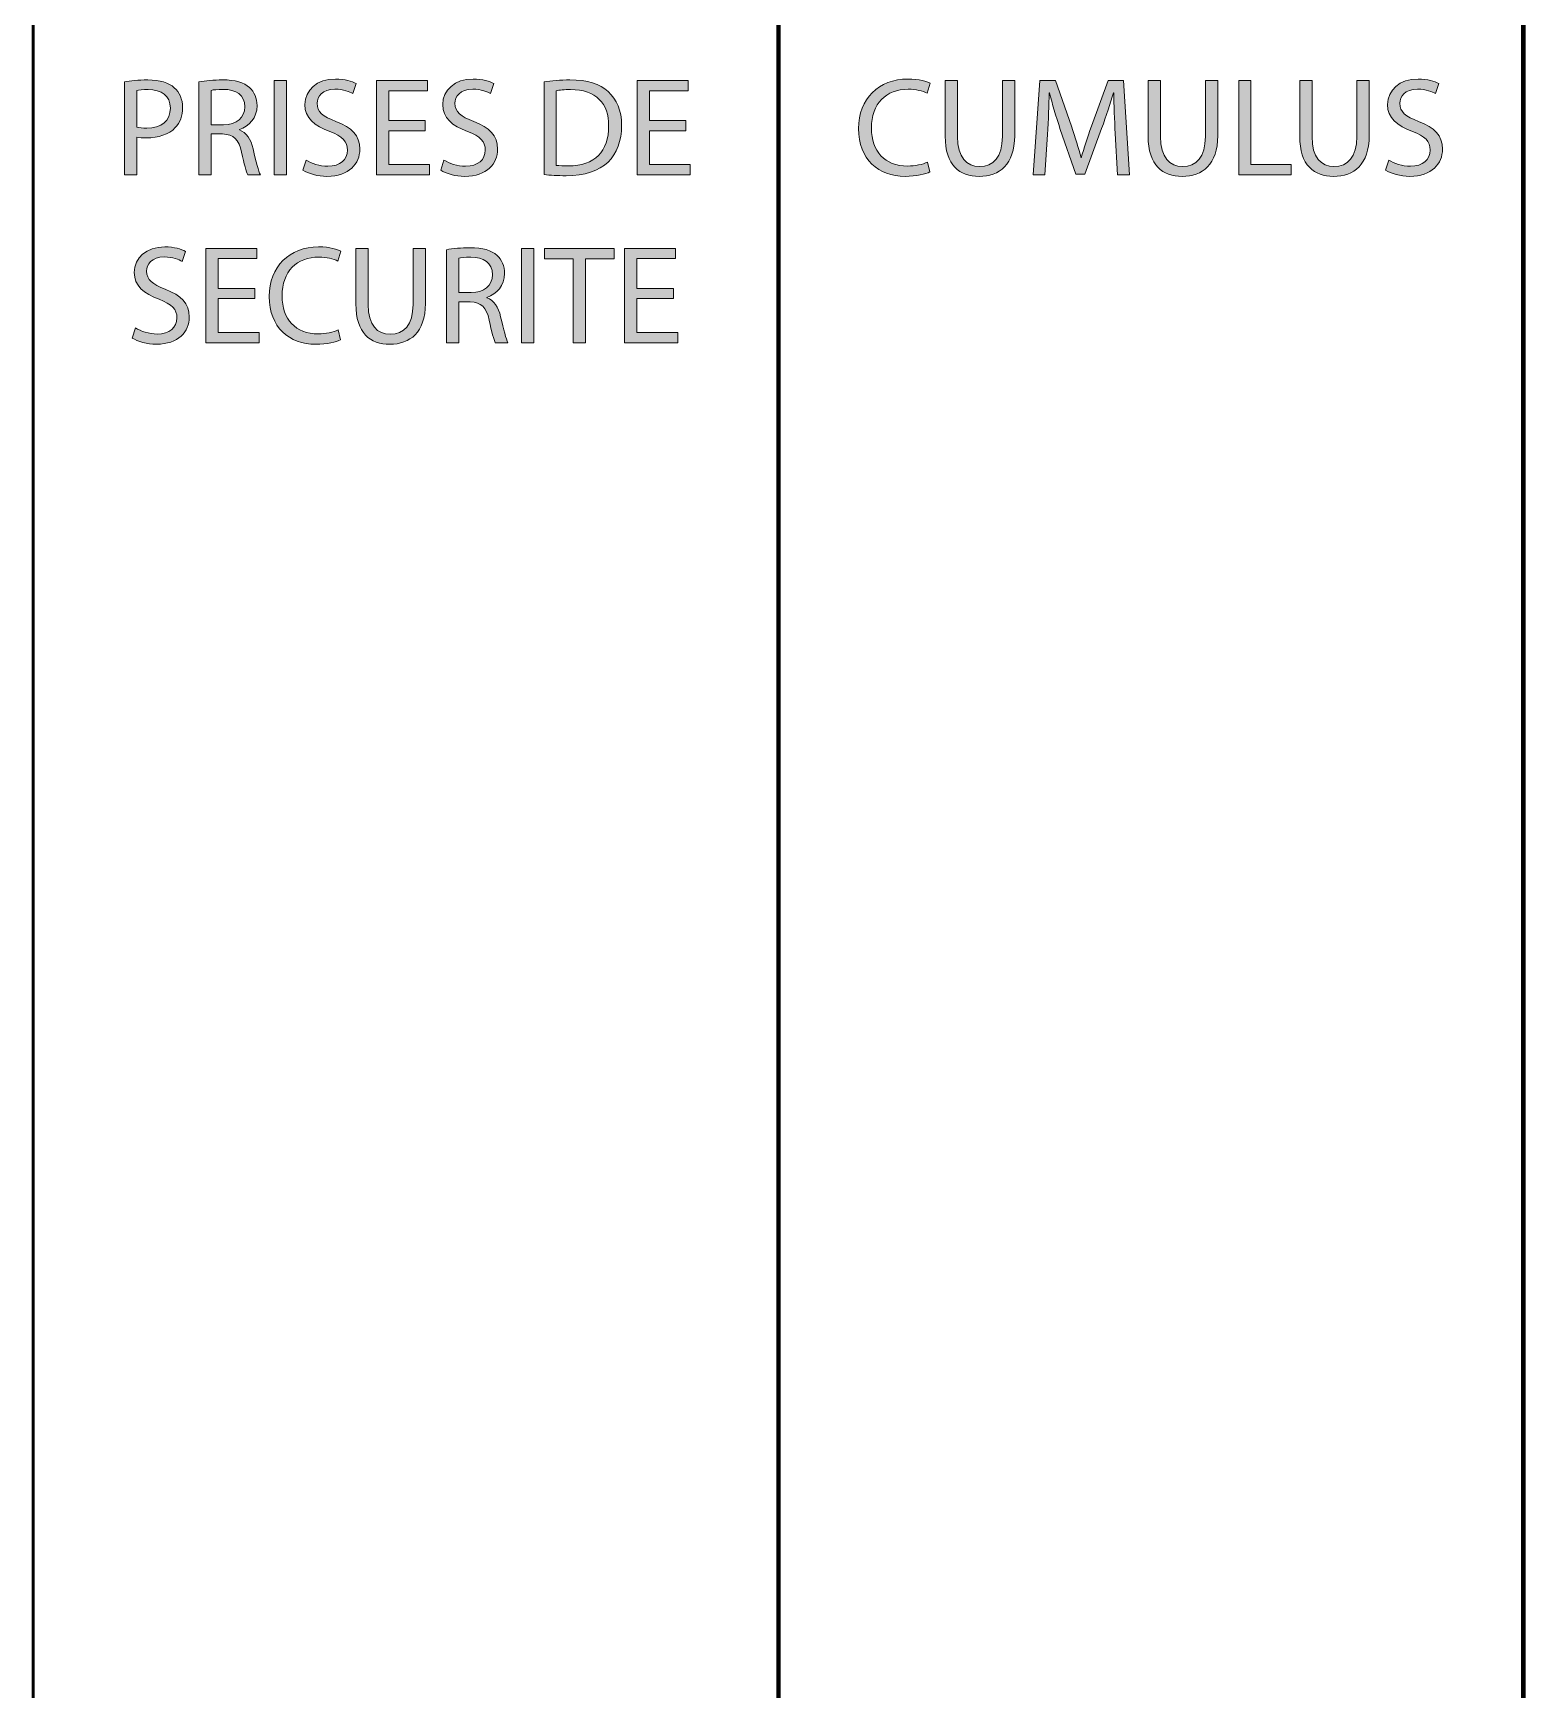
# Model space of a CAD drawing. Header units: inches. Extents: x 1 to 361, y -269 to -21.
# Drawn here: x 292.04 to 324.08, y -233.5 to -197.98 of the extents above; entities that cross this region are included whole.
import ezdxf

# ---------------------------------------------------------------- set-up
doc = ezdxf.new("R2010")
doc.units = ezdxf.units.IN
doc.header["$MEASUREMENT"] = 0
doc.layers.add('Layer 1', color=7, linetype='Continuous')

# ---------------------------------------------------------------- blocks, each defined once
blk = doc.blocks.new('block 22')
at = {"layer": 'Layer 1'}
h = blk.add_hatch(color=7, dxfattribs=at)
h.dxf.hatch_style = 2
edge = h.paths.add_edge_path()
edge.add_spline(control_points=[(293.996, -199.025), (294.122, -199.004), (294.287, -198.986), (294.496, -198.986), (294.755, -198.986), (294.944, -199.046), (295.063, -199.154), (295.171, -199.25), (295.24, -199.397), (295.24, -199.577), (295.24, -199.76), (295.186, -199.904), (295.084, -200.009), (294.944, -200.155), (294.722, -200.23), (294.467, -200.23), (294.389, -200.23), (294.317, -200.227), (294.257, -200.213), (294.257, -200.213), (294.257, -201.022), (294.257, -201.022), (294.257, -201.022), (293.996, -201.022), (293.996, -201.022), (293.996, -201.022), (293.996, -199.025), (293.996, -199.025)], knot_values=[0, 0, 0, 0, 1, 1, 1, 2, 2, 2, 3, 3, 3, 4, 4, 4, 5, 5, 5, 6, 6, 6, 7, 7, 7, 8, 8, 8, 9, 9, 9, 9], degree=3, periodic=1)
edge = h.paths.add_edge_path()
edge.add_spline(control_points=[(294.257, -200), (294.314, -200.015), (294.385, -200.02), (294.472, -200.02), (294.787, -200.02), (294.979, -199.865), (294.979, -199.592), (294.979, -199.322), (294.787, -199.193), (294.503, -199.193), (294.389, -199.193), (294.301, -199.202), (294.257, -199.214), (294.257, -199.214), (294.257, -200), (294.257, -200)], knot_values=[0, 0, 0, 0, 1, 1, 1, 2, 2, 2, 3, 3, 3, 4, 4, 4, 5, 5, 5, 5], degree=3, periodic=1)
h = blk.add_hatch(color=7, dxfattribs=at)
h.dxf.hatch_style = 2
edge = h.paths.add_edge_path()
edge.add_spline(control_points=[(295.591, -199.028), (295.723, -199.004), (295.915, -198.986), (296.092, -198.986), (296.371, -198.986), (296.554, -199.04), (296.676, -199.151), (296.776, -199.241), (296.836, -199.379), (296.836, -199.538), (296.836, -199.802), (296.668, -199.979), (296.457, -200.051), (296.457, -200.051), (296.457, -200.06), (296.457, -200.06), (296.61, -200.113), (296.703, -200.257), (296.752, -200.467), (296.818, -200.749), (296.865, -200.944), (296.907, -201.022), (296.907, -201.022), (296.638, -201.022), (296.638, -201.022), (296.605, -200.962), (296.559, -200.791), (296.506, -200.539), (296.446, -200.26), (296.335, -200.155), (296.098, -200.146), (296.098, -200.146), (295.852, -200.146), (295.852, -200.146), (295.852, -200.146), (295.852, -201.022), (295.852, -201.022), (295.852, -201.022), (295.591, -201.022), (295.591, -201.022), (295.591, -201.022), (295.591, -199.028), (295.591, -199.028)], knot_values=[0, 0, 0, 0, 1, 1, 1, 2, 2, 2, 3, 3, 3, 4, 4, 4, 5, 5, 5, 6, 6, 6, 7, 7, 7, 8, 8, 8, 9, 9, 9, 10, 10, 10, 11, 11, 11, 12, 12, 12, 13, 13, 13, 14, 14, 14, 14], degree=3, periodic=1)
edge = h.paths.add_edge_path()
edge.add_spline(control_points=[(295.852, -199.949), (295.852, -199.949), (296.119, -199.949), (296.119, -199.949), (296.397, -199.949), (296.574, -199.796), (296.574, -199.565), (296.574, -199.304), (296.386, -199.19), (296.11, -199.19), (295.984, -199.19), (295.897, -199.199), (295.852, -199.211), (295.852, -199.211), (295.852, -199.949), (295.852, -199.949)], knot_values=[0, 0, 0, 0, 1, 1, 1, 2, 2, 2, 3, 3, 3, 4, 4, 4, 5, 5, 5, 5], degree=3, periodic=1)
h = blk.add_hatch(color=7, dxfattribs=at)
h.dxf.hatch_style = 2
h.paths.add_polyline_path([(297.465, -199.001), (297.465, -201.022), (297.201, -201.022), (297.201, -199.001)])
h = blk.add_hatch(color=7, dxfattribs=at)
h.dxf.hatch_style = 2
edge = h.paths.add_edge_path()
edge.add_spline(control_points=[(297.888, -200.704), (298.005, -200.779), (298.173, -200.836), (298.353, -200.836), (298.619, -200.836), (298.775, -200.695), (298.775, -200.491), (298.775, -200.306), (298.668, -200.195), (298.395, -200.093), (298.065, -199.973), (297.861, -199.798), (297.861, -199.517), (297.861, -199.202), (298.122, -198.968), (298.515, -198.968), (298.719, -198.968), (298.872, -199.016), (298.958, -199.067), (298.958, -199.067), (298.886, -199.28), (298.886, -199.28), (298.823, -199.241), (298.688, -199.184), (298.506, -199.184), (298.23, -199.184), (298.125, -199.349), (298.125, -199.487), (298.125, -199.676), (298.247, -199.769), (298.526, -199.877), (298.868, -200.009), (299.039, -200.173), (299.039, -200.47), (299.039, -200.782), (298.812, -201.055), (298.335, -201.055), (298.14, -201.055), (297.927, -200.995), (297.819, -200.923), (297.819, -200.923), (297.888, -200.704), (297.888, -200.704)], knot_values=[0, 0, 0, 0, 1, 1, 1, 2, 2, 2, 3, 3, 3, 4, 4, 4, 5, 5, 5, 6, 6, 6, 7, 7, 7, 8, 8, 8, 9, 9, 9, 10, 10, 10, 11, 11, 11, 12, 12, 12, 13, 13, 13, 14, 14, 14, 14], degree=3, periodic=1)
h = blk.add_hatch(color=7, dxfattribs=at)
h.dxf.hatch_style = 2
h.paths.add_polyline_path([(300.443, -200.075), (299.66, -200.075), (299.66, -200.803), (300.536, -200.803), (300.536, -201.022), (299.396, -201.022), (299.396, -199.001), (300.491, -199.001), (300.491, -199.22), (299.66, -199.22), (299.66, -199.858), (300.443, -199.858)])
h = blk.add_hatch(color=7, dxfattribs=at)
h.dxf.hatch_style = 2
edge = h.paths.add_edge_path()
edge.add_spline(control_points=[(300.842, -200.704), (300.959, -200.779), (301.126, -200.836), (301.306, -200.836), (301.573, -200.836), (301.729, -200.695), (301.729, -200.491), (301.729, -200.306), (301.621, -200.195), (301.348, -200.093), (301.019, -199.973), (300.815, -199.798), (300.815, -199.517), (300.815, -199.202), (301.075, -198.968), (301.468, -198.968), (301.672, -198.968), (301.825, -199.016), (301.912, -199.067), (301.912, -199.067), (301.84, -199.28), (301.84, -199.28), (301.777, -199.241), (301.642, -199.184), (301.459, -199.184), (301.183, -199.184), (301.079, -199.349), (301.079, -199.487), (301.079, -199.676), (301.201, -199.769), (301.48, -199.877), (301.822, -200.009), (301.993, -200.173), (301.993, -200.47), (301.993, -200.782), (301.765, -201.055), (301.288, -201.055), (301.094, -201.055), (300.881, -200.995), (300.773, -200.923), (300.773, -200.923), (300.842, -200.704), (300.842, -200.704)], knot_values=[0, 0, 0, 0, 1, 1, 1, 2, 2, 2, 3, 3, 3, 4, 4, 4, 5, 5, 5, 6, 6, 6, 7, 7, 7, 8, 8, 8, 9, 9, 9, 10, 10, 10, 11, 11, 11, 12, 12, 12, 13, 13, 13, 14, 14, 14, 14], degree=3, periodic=1)
h = blk.add_hatch(color=7, dxfattribs=at)
h.dxf.hatch_style = 2
edge = h.paths.add_edge_path()
edge.add_spline(control_points=[(302.989, -199.031), (303.147, -199.004), (303.337, -198.986), (303.543, -198.986), (303.918, -198.986), (304.185, -199.076), (304.362, -199.238), (304.544, -199.403), (304.65, -199.637), (304.65, -199.964), (304.65, -200.293), (304.544, -200.563), (304.359, -200.749), (304.167, -200.938), (303.855, -201.04), (303.462, -201.04), (303.273, -201.04), (303.12, -201.031), (302.989, -201.016), (302.989, -201.016), (302.989, -199.031), (302.989, -199.031)], knot_values=[0, 0, 0, 0, 1, 1, 1, 2, 2, 2, 3, 3, 3, 4, 4, 4, 5, 5, 5, 6, 6, 6, 7, 7, 7, 7], degree=3, periodic=1)
edge = h.paths.add_edge_path()
edge.add_spline(control_points=[(303.249, -200.818), (303.315, -200.827), (303.411, -200.83), (303.513, -200.83), (304.074, -200.83), (304.373, -200.518), (304.373, -199.973), (304.377, -199.496), (304.107, -199.193), (303.555, -199.193), (303.42, -199.193), (303.319, -199.205), (303.249, -199.22), (303.249, -199.22), (303.249, -200.818), (303.249, -200.818)], knot_values=[0, 0, 0, 0, 1, 1, 1, 2, 2, 2, 3, 3, 3, 4, 4, 4, 5, 5, 5, 5], degree=3, periodic=1)
h = blk.add_hatch(color=7, dxfattribs=at)
h.dxf.hatch_style = 2
h.paths.add_polyline_path([(306.029, -200.075), (305.246, -200.075), (305.246, -200.803), (306.122, -200.803), (306.122, -201.022), (304.983, -201.022), (304.983, -199.001), (306.077, -199.001), (306.077, -199.22), (305.246, -199.22), (305.246, -199.858), (306.029, -199.858)])
h = blk.add_hatch(color=7, dxfattribs=at)
h.dxf.hatch_style = 2
edge = h.paths.add_edge_path()
edge.add_spline(control_points=[(294.231, -204.302), (294.348, -204.377), (294.516, -204.434), (294.696, -204.434), (294.963, -204.434), (295.119, -204.293), (295.119, -204.089), (295.119, -203.903), (295.011, -203.792), (294.738, -203.69), (294.408, -203.57), (294.204, -203.397), (294.204, -203.115), (294.204, -202.8), (294.465, -202.566), (294.858, -202.566), (295.062, -202.566), (295.215, -202.614), (295.302, -202.665), (295.302, -202.665), (295.23, -202.878), (295.23, -202.878), (295.167, -202.839), (295.032, -202.782), (294.849, -202.782), (294.573, -202.782), (294.468, -202.947), (294.468, -203.085), (294.468, -203.274), (294.591, -203.366), (294.87, -203.475), (295.212, -203.607), (295.382, -203.772), (295.382, -204.069), (295.382, -204.38), (295.155, -204.653), (294.678, -204.653), (294.483, -204.653), (294.27, -204.593), (294.162, -204.521), (294.162, -204.521), (294.231, -204.302), (294.231, -204.302)], knot_values=[0, 0, 0, 0, 1, 1, 1, 2, 2, 2, 3, 3, 3, 4, 4, 4, 5, 5, 5, 6, 6, 6, 7, 7, 7, 8, 8, 8, 9, 9, 9, 10, 10, 10, 11, 11, 11, 12, 12, 12, 13, 13, 13, 14, 14, 14, 14], degree=3, periodic=1)
h = blk.add_hatch(color=7, dxfattribs=at)
h.dxf.hatch_style = 2
h.paths.add_polyline_path([(296.786, -203.672), (296.003, -203.672), (296.003, -204.401), (296.879, -204.401), (296.879, -204.62), (295.739, -204.62), (295.739, -202.599), (296.834, -202.599), (296.834, -202.818), (296.003, -202.818), (296.003, -203.457), (296.786, -203.457)])
h = blk.add_hatch(color=7, dxfattribs=at)
h.dxf.hatch_style = 2
edge = h.paths.add_edge_path()
edge.add_spline(control_points=[(298.627, -204.557), (298.534, -204.605), (298.339, -204.653), (298.094, -204.653), (297.524, -204.653), (297.098, -204.293), (297.098, -203.628), (297.098, -202.992), (297.527, -202.566), (298.154, -202.566), (298.402, -202.566), (298.564, -202.62), (298.633, -202.656), (298.633, -202.656), (298.567, -202.869), (298.567, -202.869), (298.471, -202.821), (298.33, -202.785), (298.163, -202.785), (297.689, -202.785), (297.374, -203.088), (297.374, -203.619), (297.374, -204.116), (297.659, -204.431), (298.148, -204.431), (298.309, -204.431), (298.471, -204.398), (298.576, -204.347), (298.576, -204.347), (298.627, -204.557), (298.627, -204.557)], knot_values=[0, 0, 0, 0, 1, 1, 1, 2, 2, 2, 3, 3, 3, 4, 4, 4, 5, 5, 5, 6, 6, 6, 7, 7, 7, 8, 8, 8, 9, 9, 9, 10, 10, 10, 10], degree=3, periodic=1)
h = blk.add_hatch(color=7, dxfattribs=at)
h.dxf.hatch_style = 2
edge = h.paths.add_edge_path()
edge.add_spline(control_points=[(299.218, -202.599), (299.218, -202.599), (299.218, -203.798), (299.218, -203.798), (299.218, -204.248), (299.419, -204.44), (299.689, -204.44), (299.985, -204.44), (300.18, -204.242), (300.18, -203.798), (300.18, -203.798), (300.18, -202.599), (300.18, -202.599), (300.18, -202.599), (300.444, -202.599), (300.444, -202.599), (300.444, -202.599), (300.444, -203.78), (300.444, -203.78), (300.444, -204.401), (300.117, -204.653), (299.68, -204.653), (299.266, -204.653), (298.954, -204.419), (298.954, -203.789), (298.954, -203.789), (298.954, -202.599), (298.954, -202.599), (298.954, -202.599), (299.218, -202.599), (299.218, -202.599)], knot_values=[0, 0, 0, 0, 1, 1, 1, 2, 2, 2, 3, 3, 3, 4, 4, 4, 5, 5, 5, 6, 6, 6, 7, 7, 7, 8, 8, 8, 9, 9, 9, 10, 10, 10, 10], degree=3, periodic=1)
h = blk.add_hatch(color=7, dxfattribs=at)
h.dxf.hatch_style = 2
edge = h.paths.add_edge_path()
edge.add_spline(control_points=[(300.897, -202.626), (301.029, -202.602), (301.221, -202.584), (301.398, -202.584), (301.677, -202.584), (301.859, -202.638), (301.983, -202.749), (302.081, -202.839), (302.141, -202.977), (302.141, -203.136), (302.141, -203.399), (301.974, -203.577), (301.763, -203.648), (301.763, -203.648), (301.763, -203.658), (301.763, -203.658), (301.916, -203.712), (302.009, -203.856), (302.058, -204.065), (302.123, -204.347), (302.171, -204.542), (302.213, -204.62), (302.213, -204.62), (301.943, -204.62), (301.943, -204.62), (301.91, -204.56), (301.865, -204.389), (301.812, -204.137), (301.752, -203.858), (301.641, -203.754), (301.404, -203.745), (301.404, -203.745), (301.158, -203.745), (301.158, -203.745), (301.158, -203.745), (301.158, -204.62), (301.158, -204.62), (301.158, -204.62), (300.897, -204.62), (300.897, -204.62), (300.897, -204.62), (300.897, -202.626), (300.897, -202.626)], knot_values=[0, 0, 0, 0, 1, 1, 1, 2, 2, 2, 3, 3, 3, 4, 4, 4, 5, 5, 5, 6, 6, 6, 7, 7, 7, 8, 8, 8, 9, 9, 9, 10, 10, 10, 11, 11, 11, 12, 12, 12, 13, 13, 13, 14, 14, 14, 14], degree=3, periodic=1)
edge = h.paths.add_edge_path()
edge.add_spline(control_points=[(301.158, -203.547), (301.158, -203.547), (301.424, -203.547), (301.424, -203.547), (301.704, -203.547), (301.881, -203.394), (301.881, -203.163), (301.881, -202.902), (301.692, -202.788), (301.416, -202.788), (301.29, -202.788), (301.203, -202.797), (301.158, -202.809), (301.158, -202.809), (301.158, -203.547), (301.158, -203.547)], knot_values=[0, 0, 0, 0, 1, 1, 1, 2, 2, 2, 3, 3, 3, 4, 4, 4, 5, 5, 5, 5], degree=3, periodic=1)
h = blk.add_hatch(color=7, dxfattribs=at)
h.dxf.hatch_style = 2
h.paths.add_polyline_path([(302.771, -202.599), (302.771, -204.62), (302.507, -204.62), (302.507, -202.599)])
h = blk.add_hatch(color=7, dxfattribs=at)
h.dxf.hatch_style = 2
h.paths.add_polyline_path([(303.611, -202.821), (302.996, -202.821), (302.996, -202.599), (304.492, -202.599), (304.492, -202.821), (303.875, -202.821), (303.875, -204.62), (303.611, -204.62)])
h = blk.add_hatch(color=7, dxfattribs=at)
h.dxf.hatch_style = 2
h.paths.add_polyline_path([(305.76, -203.672), (304.978, -203.672), (304.978, -204.401), (305.854, -204.401), (305.854, -204.62), (304.714, -204.62), (304.714, -202.599), (305.809, -202.599), (305.809, -202.818), (304.978, -202.818), (304.978, -203.457), (305.76, -203.457)])
at = {"layer": 'Layer 1', "lineweight": 0}
for points in [[(297.465, -199.001), (297.465, -201.022), (297.201, -201.022), (297.201, -199.001), (297.465, -199.001)], [(300.443, -200.075), (299.66, -200.075), (299.66, -200.803), (300.536, -200.803), (300.536, -201.022), (299.396, -201.022), (299.396, -199.001), (300.491, -199.001), (300.491, -199.22), (299.66, -199.22), (299.66, -199.858), (300.443, -199.858), (300.443, -200.075)], [(306.029, -200.075), (305.246, -200.075), (305.246, -200.803), (306.122, -200.803), (306.122, -201.022), (304.983, -201.022), (304.983, -199.001), (306.077, -199.001), (306.077, -199.22), (305.246, -199.22), (305.246, -199.858), (306.029, -199.858), (306.029, -200.075)], [(296.786, -203.672), (296.003, -203.672), (296.003, -204.401), (296.879, -204.401), (296.879, -204.62), (295.739, -204.62), (295.739, -202.599), (296.834, -202.599), (296.834, -202.818), (296.003, -202.818), (296.003, -203.457), (296.786, -203.457), (296.786, -203.672)], [(302.771, -202.599), (302.771, -204.62), (302.507, -204.62), (302.507, -202.599), (302.771, -202.599)], [(303.611, -202.821), (302.996, -202.821), (302.996, -202.599), (304.492, -202.599), (304.492, -202.821), (303.875, -202.821), (303.875, -204.62), (303.611, -204.62), (303.611, -202.821)], [(305.76, -203.672), (304.978, -203.672), (304.978, -204.401), (305.854, -204.401), (305.854, -204.62), (304.714, -204.62), (304.714, -202.599), (305.809, -202.599), (305.809, -202.818), (304.978, -202.818), (304.978, -203.457), (305.76, -203.457), (305.76, -203.672)]]:
    blk.add_lwpolyline(points, dxfattribs=at)
for points, knots in [([(293.996, -199.025), (294.122, -199.004), (294.287, -198.986), (294.496, -198.986), (294.755, -198.986), (294.944, -199.046), (295.063, -199.154), (295.171, -199.25), (295.24, -199.397), (295.24, -199.577), (295.24, -199.76), (295.186, -199.904), (295.084, -200.009), (294.944, -200.155), (294.722, -200.23), (294.467, -200.23), (294.389, -200.23), (294.317, -200.227), (294.257, -200.213), (294.257, -200.213), (294.257, -201.022), (294.257, -201.022), (294.257, -201.022), (293.996, -201.022), (293.996, -201.022), (293.996, -201.022), (293.996, -199.025), (293.996, -199.025)], [0, 0, 0, 0, 1, 1, 1, 2, 2, 2, 3, 3, 3, 4, 4, 4, 5, 5, 5, 6, 6, 6, 7, 7, 7, 8, 8, 8, 9, 9, 9, 9]), ([(294.257, -200), (294.314, -200.015), (294.385, -200.02), (294.472, -200.02), (294.787, -200.02), (294.979, -199.865), (294.979, -199.592), (294.979, -199.322), (294.787, -199.193), (294.503, -199.193), (294.389, -199.193), (294.301, -199.202), (294.257, -199.214), (294.257, -199.214), (294.257, -200), (294.257, -200)], [0, 0, 0, 0, 1, 1, 1, 2, 2, 2, 3, 3, 3, 4, 4, 4, 5, 5, 5, 5]), ([(295.591, -199.028), (295.723, -199.004), (295.915, -198.986), (296.092, -198.986), (296.371, -198.986), (296.554, -199.04), (296.676, -199.151), (296.776, -199.241), (296.836, -199.379), (296.836, -199.538), (296.836, -199.802), (296.668, -199.979), (296.457, -200.051), (296.457, -200.051), (296.457, -200.06), (296.457, -200.06), (296.61, -200.113), (296.703, -200.257), (296.752, -200.467), (296.818, -200.749), (296.865, -200.944), (296.907, -201.022), (296.907, -201.022), (296.638, -201.022), (296.638, -201.022), (296.605, -200.962), (296.559, -200.791), (296.506, -200.539), (296.446, -200.26), (296.335, -200.155), (296.098, -200.146), (296.098, -200.146), (295.852, -200.146), (295.852, -200.146), (295.852, -200.146), (295.852, -201.022), (295.852, -201.022), (295.852, -201.022), (295.591, -201.022), (295.591, -201.022), (295.591, -201.022), (295.591, -199.028), (295.591, -199.028)], [0, 0, 0, 0, 1, 1, 1, 2, 2, 2, 3, 3, 3, 4, 4, 4, 5, 5, 5, 6, 6, 6, 7, 7, 7, 8, 8, 8, 9, 9, 9, 10, 10, 10, 11, 11, 11, 12, 12, 12, 13, 13, 13, 14, 14, 14, 14]), ([(295.852, -199.949), (295.852, -199.949), (296.119, -199.949), (296.119, -199.949), (296.397, -199.949), (296.574, -199.796), (296.574, -199.565), (296.574, -199.304), (296.386, -199.19), (296.11, -199.19), (295.984, -199.19), (295.897, -199.199), (295.852, -199.211), (295.852, -199.211), (295.852, -199.949), (295.852, -199.949)], [0, 0, 0, 0, 1, 1, 1, 2, 2, 2, 3, 3, 3, 4, 4, 4, 5, 5, 5, 5]), ([(297.888, -200.704), (298.005, -200.779), (298.173, -200.836), (298.353, -200.836), (298.619, -200.836), (298.775, -200.695), (298.775, -200.491), (298.775, -200.306), (298.668, -200.195), (298.395, -200.093), (298.065, -199.973), (297.861, -199.798), (297.861, -199.517), (297.861, -199.202), (298.122, -198.968), (298.515, -198.968), (298.719, -198.968), (298.872, -199.016), (298.958, -199.067), (298.958, -199.067), (298.886, -199.28), (298.886, -199.28), (298.823, -199.241), (298.688, -199.184), (298.506, -199.184), (298.23, -199.184), (298.125, -199.349), (298.125, -199.487), (298.125, -199.676), (298.247, -199.769), (298.526, -199.877), (298.868, -200.009), (299.039, -200.173), (299.039, -200.47), (299.039, -200.782), (298.812, -201.055), (298.335, -201.055), (298.14, -201.055), (297.927, -200.995), (297.819, -200.923), (297.819, -200.923), (297.888, -200.704), (297.888, -200.704)], [0, 0, 0, 0, 1, 1, 1, 2, 2, 2, 3, 3, 3, 4, 4, 4, 5, 5, 5, 6, 6, 6, 7, 7, 7, 8, 8, 8, 9, 9, 9, 10, 10, 10, 11, 11, 11, 12, 12, 12, 13, 13, 13, 14, 14, 14, 14]), ([(300.842, -200.704), (300.959, -200.779), (301.126, -200.836), (301.306, -200.836), (301.573, -200.836), (301.729, -200.695), (301.729, -200.491), (301.729, -200.306), (301.621, -200.195), (301.348, -200.093), (301.019, -199.973), (300.815, -199.798), (300.815, -199.517), (300.815, -199.202), (301.075, -198.968), (301.468, -198.968), (301.672, -198.968), (301.825, -199.016), (301.912, -199.067), (301.912, -199.067), (301.84, -199.28), (301.84, -199.28), (301.777, -199.241), (301.642, -199.184), (301.459, -199.184), (301.183, -199.184), (301.079, -199.349), (301.079, -199.487), (301.079, -199.676), (301.201, -199.769), (301.48, -199.877), (301.822, -200.009), (301.993, -200.173), (301.993, -200.47), (301.993, -200.782), (301.765, -201.055), (301.288, -201.055), (301.094, -201.055), (300.881, -200.995), (300.773, -200.923), (300.773, -200.923), (300.842, -200.704), (300.842, -200.704)], [0, 0, 0, 0, 1, 1, 1, 2, 2, 2, 3, 3, 3, 4, 4, 4, 5, 5, 5, 6, 6, 6, 7, 7, 7, 8, 8, 8, 9, 9, 9, 10, 10, 10, 11, 11, 11, 12, 12, 12, 13, 13, 13, 14, 14, 14, 14]), ([(302.989, -199.031), (303.147, -199.004), (303.337, -198.986), (303.543, -198.986), (303.918, -198.986), (304.185, -199.076), (304.362, -199.238), (304.544, -199.403), (304.65, -199.637), (304.65, -199.964), (304.65, -200.293), (304.544, -200.563), (304.359, -200.749), (304.167, -200.938), (303.855, -201.04), (303.462, -201.04), (303.273, -201.04), (303.12, -201.031), (302.989, -201.016), (302.989, -201.016), (302.989, -199.031), (302.989, -199.031)], [0, 0, 0, 0, 1, 1, 1, 2, 2, 2, 3, 3, 3, 4, 4, 4, 5, 5, 5, 6, 6, 6, 7, 7, 7, 7]), ([(303.249, -200.818), (303.315, -200.827), (303.411, -200.83), (303.513, -200.83), (304.074, -200.83), (304.373, -200.518), (304.373, -199.973), (304.377, -199.496), (304.107, -199.193), (303.555, -199.193), (303.42, -199.193), (303.319, -199.205), (303.249, -199.22), (303.249, -199.22), (303.249, -200.818), (303.249, -200.818)], [0, 0, 0, 0, 1, 1, 1, 2, 2, 2, 3, 3, 3, 4, 4, 4, 5, 5, 5, 5]), ([(294.231, -204.302), (294.348, -204.377), (294.516, -204.434), (294.696, -204.434), (294.963, -204.434), (295.119, -204.293), (295.119, -204.089), (295.119, -203.903), (295.011, -203.792), (294.738, -203.69), (294.408, -203.57), (294.204, -203.397), (294.204, -203.115), (294.204, -202.8), (294.465, -202.566), (294.858, -202.566), (295.062, -202.566), (295.215, -202.614), (295.302, -202.665), (295.302, -202.665), (295.23, -202.878), (295.23, -202.878), (295.167, -202.839), (295.032, -202.782), (294.849, -202.782), (294.573, -202.782), (294.468, -202.947), (294.468, -203.085), (294.468, -203.274), (294.591, -203.366), (294.87, -203.475), (295.212, -203.607), (295.382, -203.772), (295.382, -204.069), (295.382, -204.38), (295.155, -204.653), (294.678, -204.653), (294.483, -204.653), (294.27, -204.593), (294.162, -204.521), (294.162, -204.521), (294.231, -204.302), (294.231, -204.302)], [0, 0, 0, 0, 1, 1, 1, 2, 2, 2, 3, 3, 3, 4, 4, 4, 5, 5, 5, 6, 6, 6, 7, 7, 7, 8, 8, 8, 9, 9, 9, 10, 10, 10, 11, 11, 11, 12, 12, 12, 13, 13, 13, 14, 14, 14, 14]), ([(298.627, -204.557), (298.534, -204.605), (298.339, -204.653), (298.094, -204.653), (297.524, -204.653), (297.098, -204.293), (297.098, -203.628), (297.098, -202.992), (297.527, -202.566), (298.154, -202.566), (298.402, -202.566), (298.564, -202.62), (298.633, -202.656), (298.633, -202.656), (298.567, -202.869), (298.567, -202.869), (298.471, -202.821), (298.33, -202.785), (298.163, -202.785), (297.689, -202.785), (297.374, -203.088), (297.374, -203.619), (297.374, -204.116), (297.659, -204.431), (298.148, -204.431), (298.309, -204.431), (298.471, -204.398), (298.576, -204.347), (298.576, -204.347), (298.627, -204.557), (298.627, -204.557)], [0, 0, 0, 0, 1, 1, 1, 2, 2, 2, 3, 3, 3, 4, 4, 4, 5, 5, 5, 6, 6, 6, 7, 7, 7, 8, 8, 8, 9, 9, 9, 10, 10, 10, 10]), ([(299.218, -202.599), (299.218, -202.599), (299.218, -203.798), (299.218, -203.798), (299.218, -204.248), (299.419, -204.44), (299.689, -204.44), (299.985, -204.44), (300.18, -204.242), (300.18, -203.798), (300.18, -203.798), (300.18, -202.599), (300.18, -202.599), (300.18, -202.599), (300.444, -202.599), (300.444, -202.599), (300.444, -202.599), (300.444, -203.78), (300.444, -203.78), (300.444, -204.401), (300.117, -204.653), (299.68, -204.653), (299.266, -204.653), (298.954, -204.419), (298.954, -203.789), (298.954, -203.789), (298.954, -202.599), (298.954, -202.599), (298.954, -202.599), (299.218, -202.599), (299.218, -202.599)], [0, 0, 0, 0, 1, 1, 1, 2, 2, 2, 3, 3, 3, 4, 4, 4, 5, 5, 5, 6, 6, 6, 7, 7, 7, 8, 8, 8, 9, 9, 9, 10, 10, 10, 10]), ([(300.897, -202.626), (301.029, -202.602), (301.221, -202.584), (301.398, -202.584), (301.677, -202.584), (301.859, -202.638), (301.983, -202.749), (302.081, -202.839), (302.141, -202.977), (302.141, -203.136), (302.141, -203.399), (301.974, -203.577), (301.763, -203.648), (301.763, -203.648), (301.763, -203.658), (301.763, -203.658), (301.916, -203.712), (302.009, -203.856), (302.058, -204.065), (302.123, -204.347), (302.171, -204.542), (302.213, -204.62), (302.213, -204.62), (301.943, -204.62), (301.943, -204.62), (301.91, -204.56), (301.865, -204.389), (301.812, -204.137), (301.752, -203.858), (301.641, -203.754), (301.404, -203.745), (301.404, -203.745), (301.158, -203.745), (301.158, -203.745), (301.158, -203.745), (301.158, -204.62), (301.158, -204.62), (301.158, -204.62), (300.897, -204.62), (300.897, -204.62), (300.897, -204.62), (300.897, -202.626), (300.897, -202.626)], [0, 0, 0, 0, 1, 1, 1, 2, 2, 2, 3, 3, 3, 4, 4, 4, 5, 5, 5, 6, 6, 6, 7, 7, 7, 8, 8, 8, 9, 9, 9, 10, 10, 10, 11, 11, 11, 12, 12, 12, 13, 13, 13, 14, 14, 14, 14]), ([(301.158, -203.547), (301.158, -203.547), (301.424, -203.547), (301.424, -203.547), (301.704, -203.547), (301.881, -203.394), (301.881, -203.163), (301.881, -202.902), (301.692, -202.788), (301.416, -202.788), (301.29, -202.788), (301.203, -202.797), (301.158, -202.809), (301.158, -202.809), (301.158, -203.547), (301.158, -203.547)], [0, 0, 0, 0, 1, 1, 1, 2, 2, 2, 3, 3, 3, 4, 4, 4, 5, 5, 5, 5])]:
    blk.add_open_spline(points, degree=3, knots=knots, dxfattribs=at)
blk = doc.blocks.new('block 41')
at = {"layer": 'Layer 1'}
h = blk.add_hatch(color=7, dxfattribs=at)
h.dxf.hatch_style = 2
edge = h.paths.add_edge_path()
edge.add_spline(control_points=[(311.26, -200.959), (311.167, -201.007), (310.972, -201.054), (310.726, -201.054), (310.156, -201.054), (309.731, -200.695), (309.731, -200.029), (309.731, -199.394), (310.159, -198.968), (310.786, -198.968), (311.034, -198.968), (311.196, -199.022), (311.266, -199.058), (311.266, -199.058), (311.2, -199.271), (311.2, -199.271), (311.104, -199.223), (310.963, -199.187), (310.794, -199.187), (310.321, -199.187), (310.006, -199.49), (310.006, -200.02), (310.006, -200.518), (310.291, -200.833), (310.78, -200.833), (310.942, -200.833), (311.104, -200.8), (311.209, -200.749), (311.209, -200.749), (311.26, -200.959), (311.26, -200.959)], knot_values=[0, 0, 0, 0, 1, 1, 1, 2, 2, 2, 3, 3, 3, 4, 4, 4, 5, 5, 5, 6, 6, 6, 7, 7, 7, 8, 8, 8, 9, 9, 9, 10, 10, 10, 10], degree=3, periodic=1)
h = blk.add_hatch(color=7, dxfattribs=at)
h.dxf.hatch_style = 2
edge = h.paths.add_edge_path()
edge.add_spline(control_points=[(311.85, -199.001), (311.85, -199.001), (311.85, -200.2), (311.85, -200.2), (311.85, -200.65), (312.051, -200.842), (312.321, -200.842), (312.618, -200.842), (312.813, -200.644), (312.813, -200.2), (312.813, -200.2), (312.813, -199.001), (312.813, -199.001), (312.813, -199.001), (313.076, -199.001), (313.076, -199.001), (313.076, -199.001), (313.076, -200.182), (313.076, -200.182), (313.076, -200.803), (312.75, -201.054), (312.312, -201.054), (311.898, -201.054), (311.586, -200.821), (311.586, -200.191), (311.586, -200.191), (311.586, -199.001), (311.586, -199.001), (311.586, -199.001), (311.85, -199.001), (311.85, -199.001)], knot_values=[0, 0, 0, 0, 1, 1, 1, 2, 2, 2, 3, 3, 3, 4, 4, 4, 5, 5, 5, 6, 6, 6, 7, 7, 7, 8, 8, 8, 9, 9, 9, 10, 10, 10, 10], degree=3, periodic=1)
h = blk.add_hatch(color=7, dxfattribs=at)
h.dxf.hatch_style = 2
edge = h.paths.add_edge_path()
edge.add_spline(control_points=[(315.232, -200.134), (315.217, -199.853), (315.199, -199.51), (315.199, -199.262), (315.199, -199.262), (315.193, -199.262), (315.193, -199.262), (315.122, -199.496), (315.041, -199.751), (314.939, -200.029), (314.939, -200.029), (314.582, -201.01), (314.582, -201.01), (314.582, -201.01), (314.384, -201.01), (314.384, -201.01), (314.384, -201.01), (314.054, -200.047), (314.054, -200.047), (313.958, -199.76), (313.88, -199.502), (313.823, -199.262), (313.823, -199.262), (313.817, -199.262), (313.817, -199.262), (313.811, -199.514), (313.797, -199.849), (313.779, -200.155), (313.779, -200.155), (313.724, -201.022), (313.724, -201.022), (313.724, -201.022), (313.475, -201.022), (313.475, -201.022), (313.475, -201.022), (313.617, -199.001), (313.617, -199.001), (313.617, -199.001), (313.949, -199.001), (313.949, -199.001), (313.949, -199.001), (314.294, -199.978), (314.294, -199.978), (314.378, -200.227), (314.444, -200.449), (314.498, -200.659), (314.498, -200.659), (314.504, -200.659), (314.504, -200.659), (314.558, -200.455), (314.63, -200.233), (314.72, -199.978), (314.72, -199.978), (315.079, -199.001), (315.079, -199.001), (315.079, -199.001), (315.412, -199.001), (315.412, -199.001), (315.412, -199.001), (315.538, -201.022), (315.538, -201.022), (315.538, -201.022), (315.281, -201.022), (315.281, -201.022), (315.281, -201.022), (315.232, -200.134), (315.232, -200.134)], knot_values=[0, 0, 0, 0, 1, 1, 1, 2, 2, 2, 3, 3, 3, 4, 4, 4, 5, 5, 5, 6, 6, 6, 7, 7, 7, 8, 8, 8, 9, 9, 9, 10, 10, 10, 11, 11, 11, 12, 12, 12, 13, 13, 13, 14, 14, 14, 15, 15, 15, 16, 16, 16, 17, 17, 17, 18, 18, 18, 19, 19, 19, 20, 20, 20, 21, 21, 21, 22, 22, 22, 22], degree=3, periodic=1)
h = blk.add_hatch(color=7, dxfattribs=at)
h.dxf.hatch_style = 2
edge = h.paths.add_edge_path()
edge.add_spline(control_points=[(316.201, -199.001), (316.201, -199.001), (316.201, -200.2), (316.201, -200.2), (316.201, -200.65), (316.402, -200.842), (316.672, -200.842), (316.969, -200.842), (317.164, -200.644), (317.164, -200.2), (317.164, -200.2), (317.164, -199.001), (317.164, -199.001), (317.164, -199.001), (317.428, -199.001), (317.428, -199.001), (317.428, -199.001), (317.428, -200.182), (317.428, -200.182), (317.428, -200.803), (317.1, -201.054), (316.663, -201.054), (316.249, -201.054), (315.937, -200.821), (315.937, -200.191), (315.937, -200.191), (315.937, -199.001), (315.937, -199.001), (315.937, -199.001), (316.201, -199.001), (316.201, -199.001)], knot_values=[0, 0, 0, 0, 1, 1, 1, 2, 2, 2, 3, 3, 3, 4, 4, 4, 5, 5, 5, 6, 6, 6, 7, 7, 7, 8, 8, 8, 9, 9, 9, 10, 10, 10, 10], degree=3, periodic=1)
h = blk.add_hatch(color=7, dxfattribs=at)
h.dxf.hatch_style = 2
h.paths.add_polyline_path([(317.878, -199.001), (318.141, -199.001), (318.141, -200.803), (319.005, -200.803), (319.005, -201.022), (317.878, -201.022)])
h = blk.add_hatch(color=7, dxfattribs=at)
h.dxf.hatch_style = 2
edge = h.paths.add_edge_path()
edge.add_spline(control_points=[(319.449, -199.001), (319.449, -199.001), (319.449, -200.2), (319.449, -200.2), (319.449, -200.65), (319.649, -200.842), (319.919, -200.842), (320.216, -200.842), (320.411, -200.644), (320.411, -200.2), (320.411, -200.2), (320.411, -199.001), (320.411, -199.001), (320.411, -199.001), (320.675, -199.001), (320.675, -199.001), (320.675, -199.001), (320.675, -200.182), (320.675, -200.182), (320.675, -200.803), (320.348, -201.054), (319.91, -201.054), (319.497, -201.054), (319.185, -200.821), (319.185, -200.191), (319.185, -200.191), (319.185, -199.001), (319.185, -199.001), (319.185, -199.001), (319.449, -199.001), (319.449, -199.001)], knot_values=[0, 0, 0, 0, 1, 1, 1, 2, 2, 2, 3, 3, 3, 4, 4, 4, 5, 5, 5, 6, 6, 6, 7, 7, 7, 8, 8, 8, 9, 9, 9, 10, 10, 10, 10], degree=3, periodic=1)
h = blk.add_hatch(color=7, dxfattribs=at)
h.dxf.hatch_style = 2
edge = h.paths.add_edge_path()
edge.add_spline(control_points=[(321.095, -200.704), (321.212, -200.779), (321.38, -200.836), (321.56, -200.836), (321.826, -200.836), (321.982, -200.695), (321.982, -200.491), (321.982, -200.305), (321.875, -200.194), (321.602, -200.092), (321.272, -199.972), (321.068, -199.798), (321.068, -199.517), (321.068, -199.202), (321.329, -198.968), (321.722, -198.968), (321.926, -198.968), (322.079, -199.016), (322.165, -199.067), (322.165, -199.067), (322.093, -199.28), (322.093, -199.28), (322.03, -199.241), (321.895, -199.184), (321.713, -199.184), (321.436, -199.184), (321.332, -199.349), (321.332, -199.487), (321.332, -199.676), (321.454, -199.769), (321.733, -199.876), (322.075, -200.009), (322.246, -200.173), (322.246, -200.47), (322.246, -200.782), (322.019, -201.054), (321.542, -201.054), (321.347, -201.054), (321.134, -200.994), (321.026, -200.923), (321.026, -200.923), (321.095, -200.704), (321.095, -200.704)], knot_values=[0, 0, 0, 0, 1, 1, 1, 2, 2, 2, 3, 3, 3, 4, 4, 4, 5, 5, 5, 6, 6, 6, 7, 7, 7, 8, 8, 8, 9, 9, 9, 10, 10, 10, 11, 11, 11, 12, 12, 12, 13, 13, 13, 14, 14, 14, 14], degree=3, periodic=1)
at = {"layer": 'Layer 1', "lineweight": 0}
blk.add_lwpolyline([(317.878, -199.001), (318.141, -199.001), (318.141, -200.803), (319.005, -200.803), (319.005, -201.022), (317.878, -201.022), (317.878, -199.001)], dxfattribs=at)
for points, knots in [([(311.26, -200.959), (311.167, -201.007), (310.972, -201.054), (310.726, -201.054), (310.156, -201.054), (309.731, -200.695), (309.731, -200.029), (309.731, -199.394), (310.159, -198.968), (310.786, -198.968), (311.034, -198.968), (311.196, -199.022), (311.266, -199.058), (311.266, -199.058), (311.2, -199.271), (311.2, -199.271), (311.104, -199.223), (310.963, -199.187), (310.794, -199.187), (310.321, -199.187), (310.006, -199.49), (310.006, -200.02), (310.006, -200.518), (310.291, -200.833), (310.78, -200.833), (310.942, -200.833), (311.104, -200.8), (311.209, -200.749), (311.209, -200.749), (311.26, -200.959), (311.26, -200.959)], [0, 0, 0, 0, 1, 1, 1, 2, 2, 2, 3, 3, 3, 4, 4, 4, 5, 5, 5, 6, 6, 6, 7, 7, 7, 8, 8, 8, 9, 9, 9, 10, 10, 10, 10]), ([(311.85, -199.001), (311.85, -199.001), (311.85, -200.2), (311.85, -200.2), (311.85, -200.65), (312.051, -200.842), (312.321, -200.842), (312.618, -200.842), (312.813, -200.644), (312.813, -200.2), (312.813, -200.2), (312.813, -199.001), (312.813, -199.001), (312.813, -199.001), (313.076, -199.001), (313.076, -199.001), (313.076, -199.001), (313.076, -200.182), (313.076, -200.182), (313.076, -200.803), (312.75, -201.054), (312.312, -201.054), (311.898, -201.054), (311.586, -200.821), (311.586, -200.191), (311.586, -200.191), (311.586, -199.001), (311.586, -199.001), (311.586, -199.001), (311.85, -199.001), (311.85, -199.001)], [0, 0, 0, 0, 1, 1, 1, 2, 2, 2, 3, 3, 3, 4, 4, 4, 5, 5, 5, 6, 6, 6, 7, 7, 7, 8, 8, 8, 9, 9, 9, 10, 10, 10, 10]), ([(315.232, -200.134), (315.217, -199.853), (315.199, -199.51), (315.199, -199.262), (315.199, -199.262), (315.193, -199.262), (315.193, -199.262), (315.122, -199.496), (315.041, -199.751), (314.939, -200.029), (314.939, -200.029), (314.582, -201.01), (314.582, -201.01), (314.582, -201.01), (314.384, -201.01), (314.384, -201.01), (314.384, -201.01), (314.054, -200.047), (314.054, -200.047), (313.958, -199.76), (313.88, -199.502), (313.823, -199.262), (313.823, -199.262), (313.817, -199.262), (313.817, -199.262), (313.811, -199.514), (313.797, -199.849), (313.779, -200.155), (313.779, -200.155), (313.724, -201.022), (313.724, -201.022), (313.724, -201.022), (313.475, -201.022), (313.475, -201.022), (313.475, -201.022), (313.617, -199.001), (313.617, -199.001), (313.617, -199.001), (313.949, -199.001), (313.949, -199.001), (313.949, -199.001), (314.294, -199.978), (314.294, -199.978), (314.378, -200.227), (314.444, -200.449), (314.498, -200.659), (314.498, -200.659), (314.504, -200.659), (314.504, -200.659), (314.558, -200.455), (314.63, -200.233), (314.72, -199.978), (314.72, -199.978), (315.079, -199.001), (315.079, -199.001), (315.079, -199.001), (315.412, -199.001), (315.412, -199.001), (315.412, -199.001), (315.538, -201.022), (315.538, -201.022), (315.538, -201.022), (315.281, -201.022), (315.281, -201.022), (315.281, -201.022), (315.232, -200.134), (315.232, -200.134)], [0, 0, 0, 0, 1, 1, 1, 2, 2, 2, 3, 3, 3, 4, 4, 4, 5, 5, 5, 6, 6, 6, 7, 7, 7, 8, 8, 8, 9, 9, 9, 10, 10, 10, 11, 11, 11, 12, 12, 12, 13, 13, 13, 14, 14, 14, 15, 15, 15, 16, 16, 16, 17, 17, 17, 18, 18, 18, 19, 19, 19, 20, 20, 20, 21, 21, 21, 22, 22, 22, 22]), ([(316.201, -199.001), (316.201, -199.001), (316.201, -200.2), (316.201, -200.2), (316.201, -200.65), (316.402, -200.842), (316.672, -200.842), (316.969, -200.842), (317.164, -200.644), (317.164, -200.2), (317.164, -200.2), (317.164, -199.001), (317.164, -199.001), (317.164, -199.001), (317.428, -199.001), (317.428, -199.001), (317.428, -199.001), (317.428, -200.182), (317.428, -200.182), (317.428, -200.803), (317.1, -201.054), (316.663, -201.054), (316.249, -201.054), (315.937, -200.821), (315.937, -200.191), (315.937, -200.191), (315.937, -199.001), (315.937, -199.001), (315.937, -199.001), (316.201, -199.001), (316.201, -199.001)], [0, 0, 0, 0, 1, 1, 1, 2, 2, 2, 3, 3, 3, 4, 4, 4, 5, 5, 5, 6, 6, 6, 7, 7, 7, 8, 8, 8, 9, 9, 9, 10, 10, 10, 10]), ([(319.449, -199.001), (319.449, -199.001), (319.449, -200.2), (319.449, -200.2), (319.449, -200.65), (319.649, -200.842), (319.919, -200.842), (320.216, -200.842), (320.411, -200.644), (320.411, -200.2), (320.411, -200.2), (320.411, -199.001), (320.411, -199.001), (320.411, -199.001), (320.675, -199.001), (320.675, -199.001), (320.675, -199.001), (320.675, -200.182), (320.675, -200.182), (320.675, -200.803), (320.348, -201.054), (319.91, -201.054), (319.497, -201.054), (319.185, -200.821), (319.185, -200.191), (319.185, -200.191), (319.185, -199.001), (319.185, -199.001), (319.185, -199.001), (319.449, -199.001), (319.449, -199.001)], [0, 0, 0, 0, 1, 1, 1, 2, 2, 2, 3, 3, 3, 4, 4, 4, 5, 5, 5, 6, 6, 6, 7, 7, 7, 8, 8, 8, 9, 9, 9, 10, 10, 10, 10]), ([(321.095, -200.704), (321.212, -200.779), (321.38, -200.836), (321.56, -200.836), (321.826, -200.836), (321.982, -200.695), (321.982, -200.491), (321.982, -200.305), (321.875, -200.194), (321.602, -200.092), (321.272, -199.972), (321.068, -199.798), (321.068, -199.517), (321.068, -199.202), (321.329, -198.968), (321.722, -198.968), (321.926, -198.968), (322.079, -199.016), (322.165, -199.067), (322.165, -199.067), (322.093, -199.28), (322.093, -199.28), (322.03, -199.241), (321.895, -199.184), (321.713, -199.184), (321.436, -199.184), (321.332, -199.349), (321.332, -199.487), (321.332, -199.676), (321.454, -199.769), (321.733, -199.876), (322.075, -200.009), (322.246, -200.173), (322.246, -200.47), (322.246, -200.782), (322.019, -201.054), (321.542, -201.054), (321.347, -201.054), (321.134, -200.994), (321.026, -200.923), (321.026, -200.923), (321.095, -200.704), (321.095, -200.704)], [0, 0, 0, 0, 1, 1, 1, 2, 2, 2, 3, 3, 3, 4, 4, 4, 5, 5, 5, 6, 6, 6, 7, 7, 7, 8, 8, 8, 9, 9, 9, 10, 10, 10, 11, 11, 11, 12, 12, 12, 13, 13, 13, 14, 14, 14, 14])]:
    blk.add_open_spline(points, degree=3, knots=knots, dxfattribs=at)

msp = doc.modelspace()

# ---------------------------------------------------------------- linework, layer by layer
at = {"layer": 'Layer 1', "color": 7, "lineweight": 53}
for points in [[(308, -197), (292.037, -197), (292.037, -252.999), (308, -252.999), (308, -197)], [(324, -197), (308.029, -197), (308.029, -252.999), (324, -252.999), (324, -197)], [(340.001, -197), (323.963, -197), (323.963, -252.999), (340.001, -252.999), (340.001, -197)]]:
    msp.add_lwpolyline(points, dxfattribs=at)

# ---------------------------------------------------------------- block references
at = {"layer": 'Layer 1'}
for name in ['block 22', 'block 41']:
    msp.add_blockref(name, (0, 0), dxfattribs=at)

doc.saveas('drawing.dxf')
